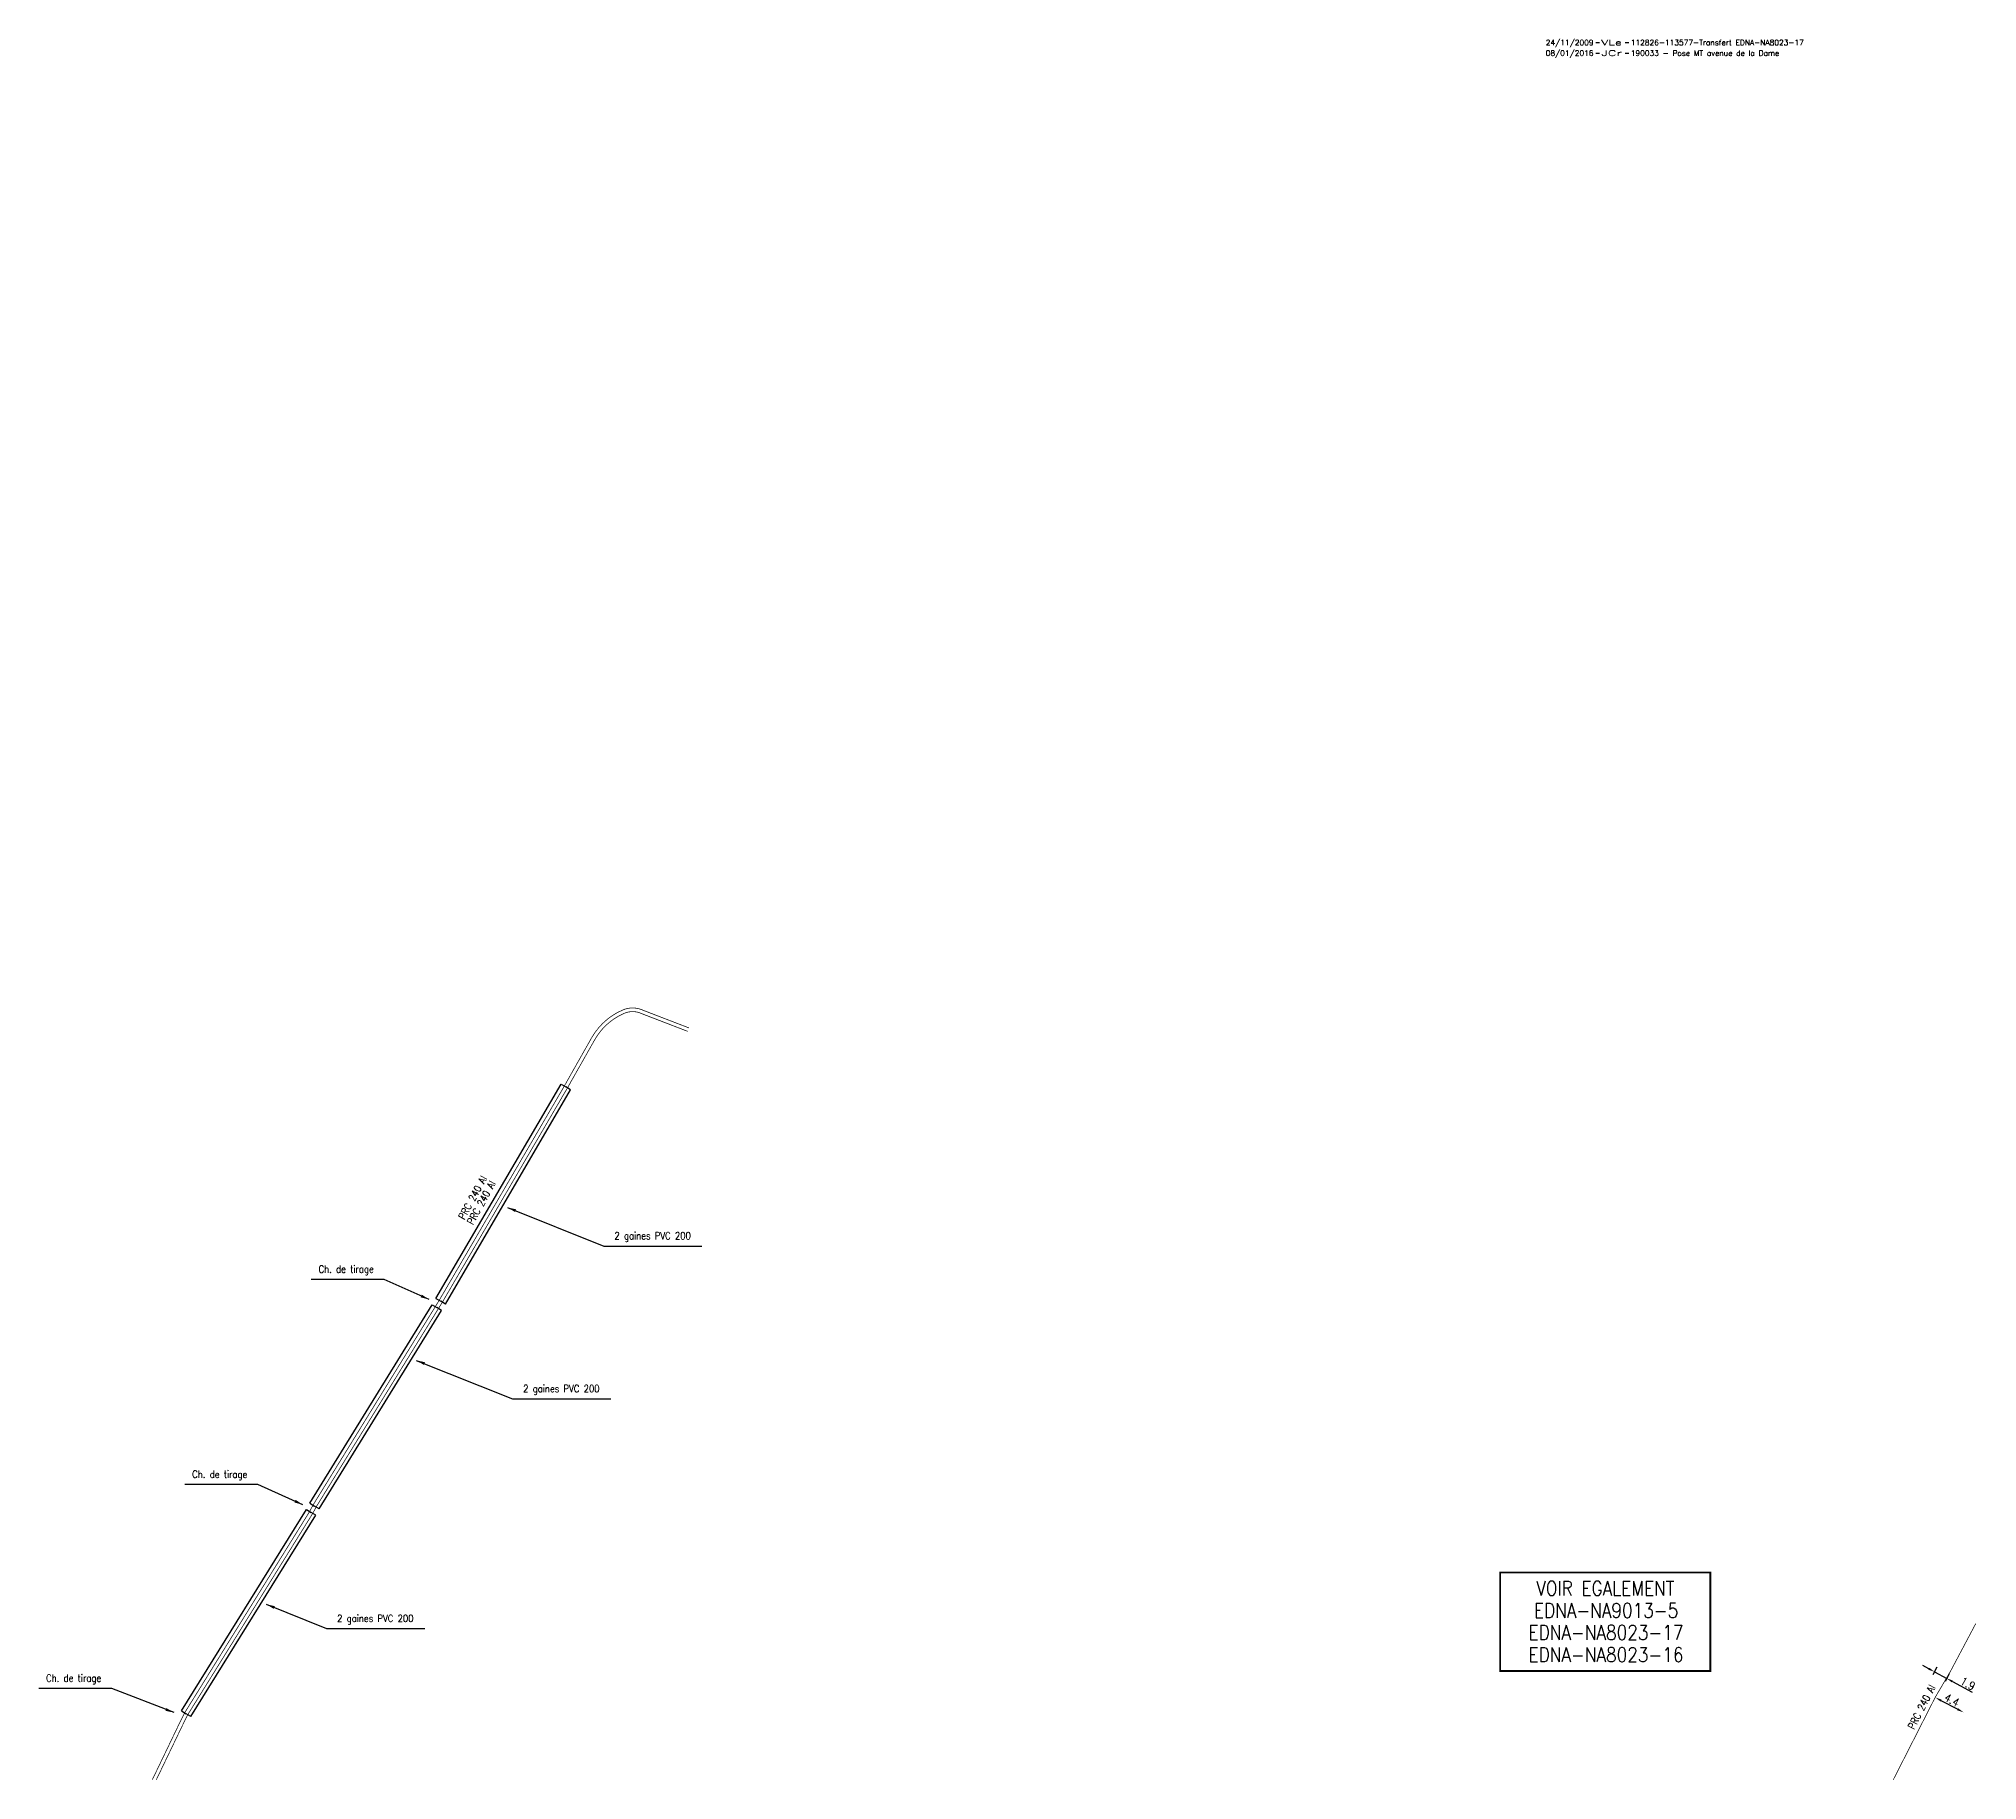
# Model space of a CAD drawing. Header units: millimetres. Extents: x 185000 to 186000, y 127000 to 128000.
# Drawn here: x 185734.1 to 186000.2, y 126999.9 to 127239 of the extents above; entities that cross this region are included whole.
import ezdxf
from ezdxf.enums import TextEntityAlignment as Align

# ---------------------------------------------------------------- set-up
doc = ezdxf.new("R2010")
doc.units = ezdxf.units.MM
doc.header["$PDMODE"] = 34
doc.layers.get('0').update_dxf_attribs({"linetype": 'CONTINUOUS'})
doc.layers.get('DEFPOINTS').update_dxf_attribs({"linetype": 'CONTINUOUS'})
for name, color, linetype in [('M_120', 5, 'M_ST_13'), ('M_400', 7, 'CONTINUOUS'), ('M_930', 7, 'CONTINUOUS')]:
    doc.layers.add(name, color=color, linetype=linetype)
doc.layers.add('M_910', color=7, linetype='CONTINUOUS', plot=False)
doc.styles.get("Standard").update_dxf_attribs({"font": 'romans.shx', "width": 0.85})
doc.linetypes.add('M_ST_13', pattern='A,5,-0.3,["oo",Standard,S=1.5,R=0,X=0,Y=-0.5],-3', length=8.3)
doc.dimstyles.get("Standard").update_dxf_attribs({"dimtxt": 1.5, "dimasz": 1.2, "dimexe": 0.625, "dimexo": 0.625, "dimgap": 0.25, "dimtad": 1, "dimdec": 1, "dimzin": 0, "dimdsep": 46, "dimtxsty": 'Standard', "dimcen": -0.5, "dimadec": 0, "dimazin": 0, "dimtfac": 1, "dimtdec": 1, "dimtmove": 0, "dimatfit": 3, "dimfxl": 0, "dimtolj": 1, "dimtzin": 0, "dimarcsym": 0})

# ---------------------------------------------------------------- blocks, each defined once
blk = doc.blocks.new('GIS_MODF')
at = {"color": 0, "linetype": 'Continuous', "flags": 128}
for points in [[(-2.26, -0.01), (-1.76, -0.01)], [(1.76, -0.01), (2.26, -0.01)]]:
    blk.add_lwpolyline(points, dxfattribs=at)
at = {"color": 0, "linetype": 'Continuous'}
blk.add_attdef('DATE', text='', height=0.75, dxfattribs=at).set_placement((-2.58, -0.39), align=Align.RIGHT)
at = {"color": 0, "linetype": 'Continuous', "width": 3.590909}
blk.add_attdef('USER', text='', height=0.75, dxfattribs=at).set_placement((-1.52, -0.39), (1.31, -0.39), align=Align.FIT)
at = {"color": 0, "linetype": 'Continuous'}
blk.add_attdef('DESC', (2.53, -0.39), '', height=0.75, dxfattribs=at)
blk = doc.blocks.new('*D538')
at = {"layer": 'DEFPOINTS', "color": 0, "linetype": 'Continuous', "transparency": 16777216}
for p in [(185994.43, 127011.32), (185998.32, 127009.27), (185998.32, 127009.27)]:
    blk.add_point(p, dxfattribs=at)
at = {"layer": 'M_120', "color": 0, "linetype": 'Continuous', "lineweight": -2, "transparency": 16777216}
blk.add_line((185995.22, 127010.9), (185997.52, 127009.69), dxfattribs=at)
at = {"layer": 'M_120', "color": 0, "linetype": 'Continuous', "transparency": 16777216}
for points in [[(185995.29, 127011.03), (185995.15, 127010.77), (185994.43, 127011.32)], [(185997.59, 127009.82), (185997.45, 127009.55), (185998.32, 127009.27)]]:
    blk.add_solid(points, dxfattribs=at)
at = {"layer": 'M_120', "color": 0, "linetype": 'Continuous', "transparency": 16777216, "insert": (185996.72, 127010.96), "char_height": 1.125, "attachment_point": 5, "rotation": 332.1801}
blk.add_mtext('\\A1;4.4', dxfattribs=at)
blk = doc.blocks.new('*D539')
at = {"layer": 'DEFPOINTS', "color": 0, "linetype": 'Continuous', "transparency": 16777216}
for p in [(185994.34, 127014.83), (185994.89, 127015.86), (185996.56, 127014.96)]:
    blk.add_point(p, dxfattribs=at)
at = {"layer": 'M_120', "color": 0, "linetype": 'Continuous', "lineweight": -2, "transparency": 16777216}
for p, q in [((185993.54, 127015.26), (185992.75, 127015.68)), ((185994.67, 127015.45), (185994.11, 127014.42)), ((185994.34, 127014.83), (185996.01, 127013.93)), ((185996.34, 127014.55), (185995.79, 127013.51)), ((185996.8, 127013.5), (185999.53, 127012.03))]:
    blk.add_line(p, q, dxfattribs=at)
at = {"layer": 'M_120', "color": 0, "linetype": 'Continuous', "transparency": 16777216}
for points in [[(185993.62, 127015.39), (185993.47, 127015.12), (185994.34, 127014.83)], [(185996.87, 127013.63), (185996.73, 127013.37), (185996.01, 127013.93)]]:
    blk.add_solid(points, dxfattribs=at)
at = {"layer": 'M_120', "color": 0, "linetype": 'Continuous', "transparency": 16777216, "insert": (185998.91, 127013.21), "char_height": 1.125, "attachment_point": 5, "rotation": 331.6485}
blk.add_mtext('\\A1;1.9', dxfattribs=at)

msp = doc.modelspace()

# ---------------------------------------------------------------- linework, layer by layer
at = {"layer": 'M_120', "const_width": 0.1}
for points in [[(185749.66, 127000), (185753.66, 127008.32), (185754.11, 127009.21), (185771.27, 127036.84), (185771.73, 127037.72), (185788.52, 127064.96), (185789.05, 127065.82), (185806.24, 127095.25), (185806.69, 127096.06), (185809.97, 127101.85, -0.16516), (185814.27, 127105.69, -0.216482), (185817.11, 127105.62), (185823.35, 127103.22)], [(185750.21, 127000), (185754.11, 127008.1), (185754.55, 127008.97), (185771.7, 127036.59), (185772.17, 127037.48), (185788.95, 127064.7), (185789.48, 127065.56), (185806.67, 127095), (185807.13, 127095.82), (185810.41, 127101.61, -0.16516), (185814.47, 127105.23, -0.21829), (185816.91, 127105.16), (185823.17, 127102.75)]]:
    msp.add_lwpolyline(points, format="xyb", dxfattribs=at)
msp.add_lwpolyline([(185988.67, 127000), (185994.43, 127011.32), (185996.56, 127014.96), (186000, 127021.45)], dxfattribs=at)
at = {"layer": 'M_400', "color": 7, "linetype": 'CONTINUOUS'}
for p, q in [((185788.61, 127066.07), (185805.81, 127095.5)), ((185789.9, 127065.31), (185807.1, 127094.74)), ((185805.81, 127095.5), (185806.45, 127095.12)), ((185807.1, 127094.74), (185806.45, 127095.12)), ((185771.31, 127037.99), (185788.09, 127065.22)), ((185788.09, 127065.22), (185788.73, 127064.83)), ((185788.61, 127066.07), (185789.26, 127065.69)), ((185789.9, 127065.31), (185789.26, 127065.69)), ((185772.59, 127037.2), (185789.37, 127064.44)), ((185789.37, 127064.44), (185788.73, 127064.83)), ((185753.69, 127009.48), (185770.84, 127037.11)), ((185754.96, 127008.69), (185772.12, 127036.32)), ((185770.84, 127037.11), (185771.48, 127036.71)), ((185771.31, 127037.99), (185771.95, 127037.59)), ((185772.12, 127036.32), (185771.48, 127036.71)), ((185772.59, 127037.2), (185771.95, 127037.59)), ((185753.69, 127009.48), (185754.33, 127009.08)), ((185754.96, 127008.69), (185754.33, 127009.08))]:
    msp.add_line(p, q, dxfattribs=at)
at = {"layer": 'M_930', "const_width": 0.25}
msp.add_lwpolyline([(185934.72, 127028.46), (185963.56, 127028.46), (185963.56, 127014.95), (185934.72, 127014.95)], close=True, dxfattribs=at)

# ---------------------------------------------------------------- block references
at = {"layer": 'M_910'}
ref = msp.add_blockref('GIS_MODF', (185950.11, 127238.5), dxfattribs=at)
ref.add_attrib('DATE', '24/11/2009', dxfattribs={"layer": '0', "color": 0, "linetype": 'Continuous', "height": 0.75}).set_placement((185947.53, 127238.11), align=Align.RIGHT)
ref.add_attrib('USER', 'VLe', dxfattribs={"layer": '0', "color": 0, "linetype": 'Continuous', "height": 0.75, "width": 1.58}).set_placement((185948.59, 127238.11), (185951.41, 127238.11), align=Align.FIT)
ref.add_attrib('DESC', '112826-113577-Transfert EDNA-NA8023-17', (185952.64, 127238.11), dxfattribs={"layer": '0', "color": 0, "linetype": 'Continuous', "height": 0.75})
ref = msp.add_blockref('GIS_MODF', (185950.11, 127237.05), dxfattribs=at)
ref.add_attrib('DATE', '08/01/2016', dxfattribs={"layer": '0', "color": 0, "linetype": 'Continuous', "height": 0.75}).set_placement((185947.52, 127236.66), align=Align.RIGHT)
ref.add_attrib('USER', 'JCr', dxfattribs={"layer": '0', "color": 0, "linetype": 'Continuous', "height": 0.75, "width": 1.612245}).set_placement((185948.59, 127236.66), (185951.41, 127236.66), align=Align.FIT)
ref.add_attrib('DESC', '190033 - Pose MT avenue de la Dame', (185952.64, 127236.66), dxfattribs={"layer": '0', "color": 0, "linetype": 'Continuous', "height": 0.75})

# ---------------------------------------------------------------- texts
at = {"layer": 'M_120', "width": 0.85}
for rotation, p in [(61.3457, (185793.64, 127079.93)), (61.3457, (185794.83, 127079.23)), (63.0529, (185992.57, 127010))]:
    msp.add_text('PRC 240 Al', height=1, rotation=rotation, dxfattribs=at).set_placement(p, align=Align.MIDDLE)
at = {"layer": 'M_120', "linetype": 'Continuous', "char_height": 1, "attachment_point": 6}
for insert in [(185780.07, 127069.95), (185762.72, 127041.79), (185742.66, 127013.8)]:
    msp.add_mtext('Ch. de tirage', dxfattribs=dict(at, insert=insert))
at = {"layer": 'M_400', "char_height": 1, "attachment_point": 4}
for insert in [(185813.11, 127074.53), (185800.58, 127053.54), (185775.04, 127022.01)]:
    msp.add_mtext('2 gaines PVC 200', dxfattribs=dict(at, insert=insert))
at = {"layer": 'M_930', "width": 0.85}
for s, p in [('VOIR EGALEMENT', (185949.14, 127025.29)), ('EDNA-NA9013-5', (185949.25, 127022.26)), ('EDNA-NA8023-17', (185949.24, 127019.24)), ('EDNA-NA8023-16', (185949.24, 127016.18))]:
    msp.add_text(s, height=2, dxfattribs=at).set_placement(p, align=Align.CENTER)

# ---------------------------------------------------------------- dimensions: what is measured, and where the dimension line sits
at = {"layer": 'M_120', "linetype": 'Continuous'}
for base, p1, p2, angle, picture, middle in [((185994.34, 127014.83), (185996.56, 127014.96), (185994.89, 127015.86), 331.6485, '*D539', (185998.56, 127012.55)), ((185998.32, 127009.27), (185994.43, 127011.32), (185998.32, 127009.27), 152.1801, '*D538', (185996.37, 127010.29))]:
    dim = msp.add_linear_dim(base=base, p1=p1, p2=p2, angle=angle, dimstyle='Standard', override={"dimscale": 0.75, "dimatfit": 0}, dxfattribs=at)
    dim.commit()
    dim.dimension.update_dxf_attribs({"geometry": picture, "text_midpoint": middle, "dimtype": 160})

# ---------------------------------------------------------------- leaders
at = {"layer": 'M_120', "linetype": 'Continuous', "annotation_type": 0, "has_hookline": 1, "hookline_direction": 1, "text_width": 8.58}
for points in [[(185787.69, 127065.93), (185781.52, 127068.7), (185780.32, 127068.7)], [(185770.35, 127037.77), (185764.17, 127040.54), (185762.97, 127040.54)], [(185752.66, 127009.23), (185744.11, 127012.55), (185742.91, 127012.55)]]:
    msp.add_leader(points, dimstyle='Standard', dxfattribs=at)
at = {"layer": 'M_400', "annotation_type": 0, "has_hookline": 1, "hookline_direction": 0, "text_width": 12.02}
for points in [[(185798.43, 127078.58), (185811.66, 127073.28), (185812.86, 127073.28)], [(185785.91, 127057.59), (185799.13, 127052.29), (185800.33, 127052.29)], [(185765.3, 127024.11), (185773.59, 127020.76), (185774.79, 127020.76)]]:
    msp.add_leader(points, dimstyle='Standard', dxfattribs=at)

doc.saveas('drawing.dxf')
